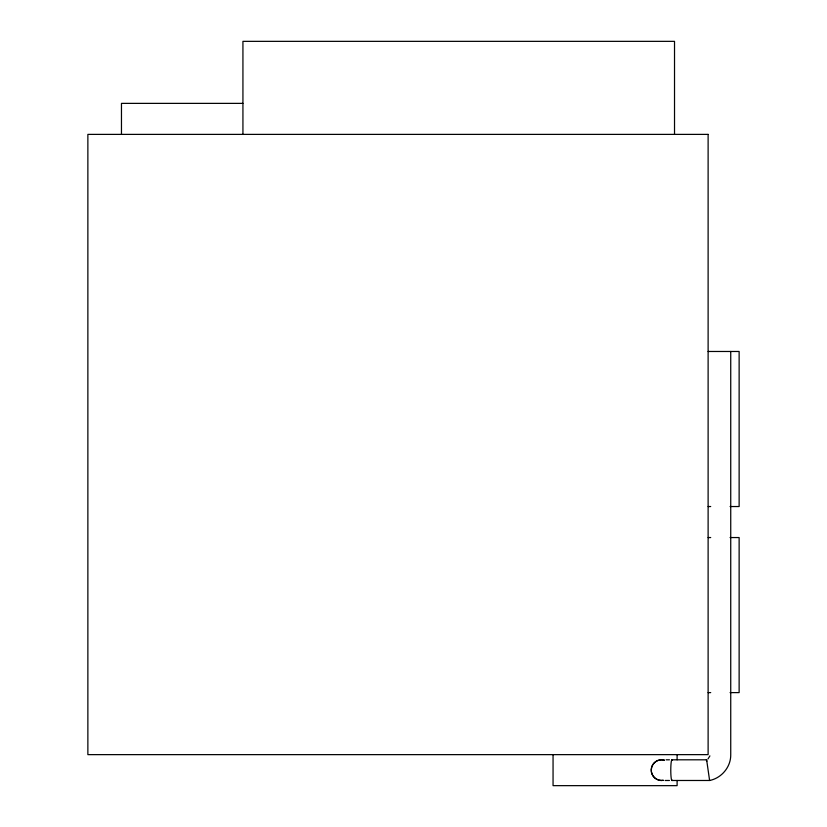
<?xml version="1.0" encoding="UTF-8"?>
<svg xmlns="http://www.w3.org/2000/svg" width="827" height="827" viewBox="0 0 827 827"><rect width="100%" height="100%" fill="white"/><g stroke="black" fill="none" stroke-linecap="round" stroke-linejoin="round"><path stroke-width="1.24" d="M709.907 755.888L707.974 758.99M671.938 780.481L709.607 780.481C721.464 778.166 730.841 767.063 730.737 754.917L730.737 351.475M242.931 103.375L121.466 103.375L121.466 134.387M708.119 351.475L739.131 351.475L739.131 506.537L730.086 506.537M708.119 506.537L710.703 506.537M708.119 537.55L710.703 537.55M730.086 537.55L739.131 537.55L739.131 692.612L730.086 692.612M708.119 692.612L710.703 692.612M666.097 759.806L669.446 759.806M671.938 759.806L706.547 759.806M665.125 780.481L669.446 780.481M706.361 759.889L706.837 761.243M706.63 759.806L709.607 780.481M677.106 754.637L677.106 759.806M677.106 780.481L677.106 785.65L553.056 785.65L553.056 754.637M674.522 134.387L674.522 41.35L242.931 41.35L242.931 134.387M664.277 760.158A10.337 10.337 0 0 0 651.273 769.689A10.337 10.337 0 0 0 663.399 780.326A10.389 10.327 -90 0 1 651.252 769.689A10.389 10.327 -90 0 1 664.288 760.116M672.237 780.171A10.389 1.158 -90 0 1 670.78 770.144A10.389 1.158 -90 0 1 672.237 760.116M708.119 134.387L87.869 134.387L87.869 754.637L708.119 754.637L708.119 134.387"/></g></svg>
